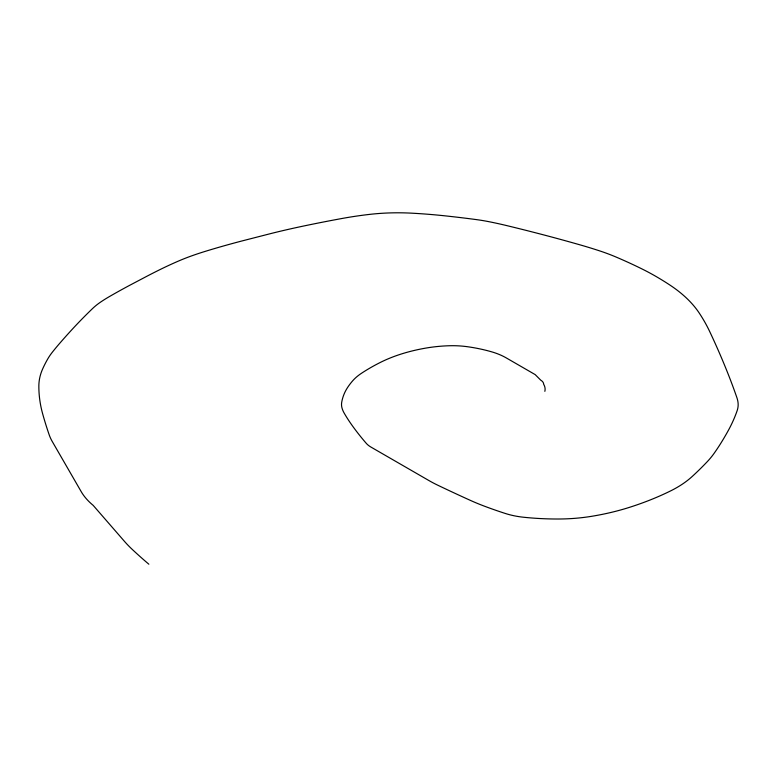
<?xml version="1.0" encoding="UTF-8"?>
<svg xmlns="http://www.w3.org/2000/svg" width="777" height="777" viewBox="0 0 777 777"><rect width="100%" height="100%" fill="white"/><g stroke="black" fill="none" stroke-linecap="round" stroke-linejoin="round"><path stroke-width="1.17" d="M544.852 391.346A26.321 15.2 0 0 0 543.657 384.236A9.916 5.721 0 0 0 540.753 380.186L535.188 374.611L506.216 357.886A56.012 32.343 0 0 0 491.656 351.826A114.345 66.016 0 0 0 467.579 346.736A63.306 36.548 0 0 0 449.427 345.746A99.223 57.284 0 0 0 426.903 347.911A126.029 72.756 0 0 0 402.117 353.749A119.405 68.939 0 0 0 380.652 362.276A193.22 111.558 0 0 0 361.324 373.387A61.898 35.742 0 0 0 352.709 380.779A120.794 69.736 0 0 0 347.766 387.228A92.871 53.613 0 0 0 344.512 393.113A105.536 60.927 0 0 0 341.695 402.408A38.141 22.018 0 0 0 342.026 408.071A57.177 33.013 0 0 0 344.211 413.17A318.395 183.819 0 0 0 351.68 424.796A472.494 272.795 0 0 0 366.22 443.278A25.486 14.714 0 0 0 370.998 447.105L428.953 480.565A129.186 74.582 0 0 0 437.849 485.246A1526.786 881.477 0 0 0 470.075 500.242A202.253 116.773 0 0 0 484.625 506.254A365.365 210.936 0 0 0 505.196 513.432A59.188 34.169 0 0 0 523.572 517.239A190.443 109.955 0 0 0 558.469 519.007A124.446 71.853 0 0 0 592.016 516.249A180.419 104.167 0 0 0 629.729 507.264A245.377 141.667 0 0 0 670.561 490.928A110.645 63.879 0 0 0 692.346 476.35A481.216 277.826 0 0 0 707.284 461.645A142.24 82.119 0 0 0 714.16 453.273A460.955 266.132 0 0 0 721.192 442.657A599.184 345.94 0 0 0 728.36 430.38A323.096 186.538 0 0 0 737.13 410.712A53.127 30.672 0 0 0 738.024 402.496A68.823 39.734 0 0 0 736.858 397.552A1520.424 877.816 0 0 0 728.36 374.611A1830.35 1056.739 0 0 0 709.673 331.497A340.579 196.63 0 0 0 699.387 313.277A159.324 91.987 0 0 0 687.111 298.679A162.917 94.056 0 0 0 670.415 285.392A308.255 177.972 0 0 0 655.642 276.243A245.853 141.938 0 0 0 641.433 268.667A450.31 259.984 0 0 0 615.967 257.002A168.415 97.232 0 0 0 599.281 250.757A382.041 220.571 0 0 0 580.04 244.862A1221.93 705.477 0 0 0 544.852 235.208A1338.645 772.862 0 0 0 507.041 225.67A294.677 170.134 0 0 0 488.947 221.688A127.583 73.66 0 0 0 476.204 219.58A728.962 420.862 0 0 0 445.202 215.86A373.659 215.734 0 0 0 411.693 213.17A149.223 86.15 0 0 0 390.316 212.908A143.803 83.022 0 0 0 369.366 214.413A257.08 148.426 0 0 0 342.026 218.483A969.366 559.654 0 0 0 301.67 226.437A568.288 328.098 0 0 0 271.338 233.43L241.336 241.123A701.738 405.147 0 0 0 223.057 246.105A558.44 322.416 0 0 0 203.982 251.758A231.303 133.537 0 0 0 192.026 255.74A189.073 109.159 0 0 0 177.719 261.383A365.375 210.946 0 0 0 158.964 270.105A690.374 398.582 0 0 0 147.591 275.884L129.536 285.392A712.412 411.305 0 0 0 109.567 296.484A163.442 94.357 0 0 0 100.563 302.117A84.431 48.747 0 0 0 92.512 308.595A802.816 463.5 0 0 0 71.591 330.002A1100.417 635.314 0 0 0 59.635 343.405A472.377 272.727 0 0 0 52.263 352.311A116.055 67.007 0 0 0 47.776 358.896A258.498 149.242 0 0 0 42.609 369.036A120.056 69.308 0 0 0 38.85 386.247A301.447 174.038 0 0 0 42.609 413.646A951.038 549.077 0 0 0 49.223 434.916A95.464 55.118 0 0 0 52.273 441.53L81.245 491.715A92.366 53.331 0 0 0 93.172 505.361L124.417 541.307A180.944 104.468 0 0 0 132.187 549.358A667.307 385.266 0 0 0 148.854 564.209"/></g></svg>
